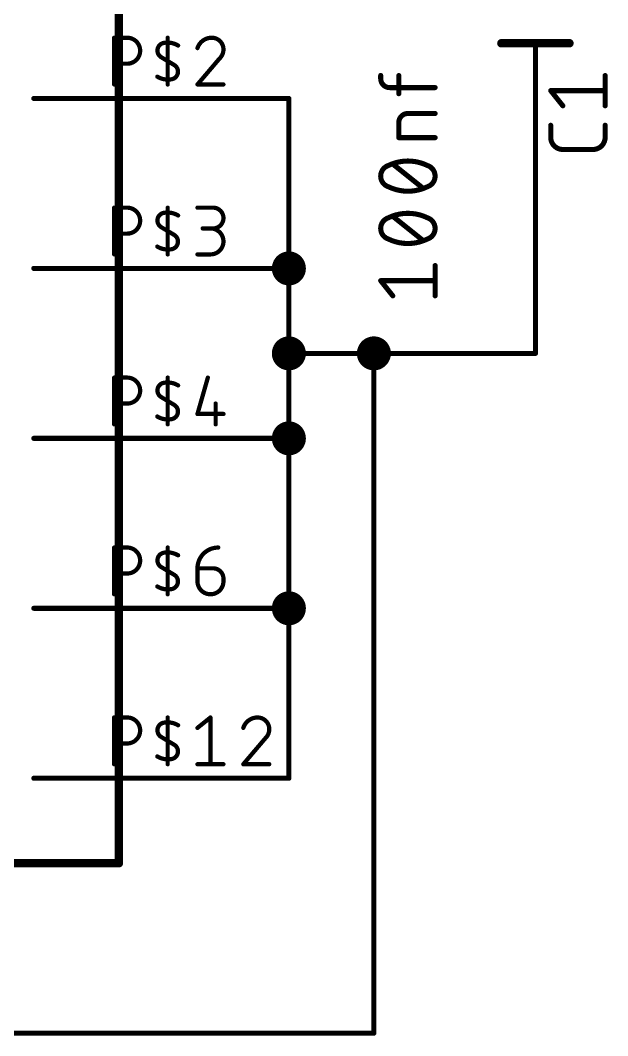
# Model space of a CAD drawing. Extents: x -114 to 51, y -5 to 50.
# Drawn here: x 30.08 to 47.63, y -5.16 to 25.2 of the extents above; entities that cross this region are included whole.
import ezdxf

# ---------------------------------------------------------------- set-up
doc = ezdxf.new("R2010")
doc.units = 0
for name, color, linetype in [('91', 122, 'CONTINUOUS'), ('94', 12, 'CONTINUOUS'), ('95', 251, 'CONTINUOUS'), ('96', 251, 'CONTINUOUS')]:
    doc.layers.add(name, color=color, linetype=linetype)

msp = doc.modelspace()

# ---------------------------------------------------------------- linework, layer by layer
at = {"layer": '91', "const_width": 0.1524}
for points in [[(35.56, 22.86), (38.1, 22.86)], [(38.1, 22.86), (38.1, 17.78)], [(45.466, 15.24), (45.466, 21.336)], [(35.56, 17.78), (38.1, 17.78)], [(38.1, 17.78), (38.1, 15.24)], [(38.1, 15.24), (38.1, 12.7)], [(38.1, 15.24), (40.64, 15.24)], [(40.64, 15.24), (45.466, 15.24)], [(40.64, 15.24), (40.64, -5.08)], [(35.56, 12.7), (38.1, 12.7)], [(38.1, 12.7), (38.1, 7.62)], [(35.56, 7.62), (38.1, 7.62)], [(38.1, 7.62), (38.1, 2.54)], [(38.1, 2.54), (35.56, 2.54)], [(-7.62, -5.08), (40.64, -5.08)]]:
    msp.add_lwpolyline(points, dxfattribs=at)
at = {"layer": '91'}
for points, const_width in [([(35.56, 22.8981, 1), (35.56, 22.8219)], 0.0762), ([(38.1381, 22.86, 1), (38.0619, 22.86)], 0.0762), ([(38.1, 22.8219, 1), (38.1, 22.8981)], 0.0762), ([(45.5041, 21.336, 1), (45.4279, 21.336)], 0.0762), ([(38.1, 17.526, 1), (38.1, 18.034, 1), (38.1, 17.526)], 0.508), ([(35.56, 17.8181, 1), (35.56, 17.7419)], 0.0762), ([(38.1381, 17.78, 1), (38.0619, 17.78)], 0.0762), ([(38.0619, 17.78, 1), (38.1381, 17.78)], 0.0762), ([(38.1, 17.7419, 1), (38.1, 17.8181)], 0.0762), ([(38.1, 14.986, 1), (38.1, 15.494, 1), (38.1, 14.986)], 0.508), ([(40.64, 14.986, 1), (40.64, 15.494, 1), (40.64, 14.986)], 0.508), ([(38.1381, 15.24, 1), (38.0619, 15.24)], 0.0762), ([(38.1, 15.2781, 1), (38.1, 15.2019)], 0.0762), ([(38.0619, 15.24, 1), (38.1381, 15.24)], 0.0762), ([(40.64, 15.2781, 1), (40.64, 15.2019)], 0.0762), ([(40.6781, 15.24, 1), (40.6019, 15.24)], 0.0762), ([(40.64, 15.2019, 1), (40.64, 15.2781)], 0.0762), ([(45.4279, 15.24, 1), (45.5041, 15.24)], 0.0762), ([(45.466, 15.2019, 1), (45.466, 15.2781)], 0.0762), ([(38.1, 12.446, 1), (38.1, 12.954, 1), (38.1, 12.446)], 0.508), ([(35.56, 12.7381, 1), (35.56, 12.6619)], 0.0762), ([(38.1381, 12.7, 1), (38.0619, 12.7)], 0.0762), ([(38.1, 12.6619, 1), (38.1, 12.7381)], 0.0762), ([(38.0619, 12.7, 1), (38.1381, 12.7)], 0.0762), ([(38.1, 7.366, 1), (38.1, 7.874, 1), (38.1, 7.366)], 0.508), ([(35.56, 7.6581, 1), (35.56, 7.5819)], 0.0762), ([(38.1381, 7.62, 1), (38.0619, 7.62)], 0.0762), ([(38.0619, 7.62, 1), (38.1381, 7.62)], 0.0762), ([(38.1, 7.5819, 1), (38.1, 7.6581)], 0.0762), ([(35.56, 2.5781, 1), (35.56, 2.5019)], 0.0762), ([(38.0619, 2.54, 1), (38.1381, 2.54)], 0.0762), ([(38.1, 2.5019, 1), (38.1, 2.5781)], 0.0762), ([(40.6019, -5.08, 1), (40.6781, -5.08)], 0.0762), ([(40.64, -5.1181, 1), (40.64, -5.0419)], 0.0762)]:
    msp.add_lwpolyline(points, format="xyb", dxfattribs=dict(at, const_width=const_width))
at = {"layer": '94'}
for points, const_width in [([(33.02, 35.56), (33.02, 0)], 0.254), ([(45.466, 24.511), (44.45, 24.511)], 0.254), ([(46.482, 24.511), (45.466, 24.511)], 0.254), ([(45.466, 24.511), (45.466, 23.876)], 0.1524), ([(45.466, 21.336), (45.466, 23.876)], 0.1524), ([(35.56, 22.86), (30.48, 22.86)], 0.1524), ([(35.56, 17.78), (30.48, 17.78)], 0.1524), ([(35.56, 12.7), (30.48, 12.7)], 0.1524), ([(35.56, 7.62), (30.48, 7.62)], 0.1524), ([(35.56, 2.54), (30.48, 2.54)], 0.1524), ([(33.02, 0), (0, 0)], 0.254)]:
    msp.add_lwpolyline(points, dxfattribs=dict(at, const_width=const_width))
for points, const_width in [([(44.45, 24.5745, 1), (44.45, 24.4475)], 0.127), ([(45.466, 24.5745, 1), (45.466, 24.4475)], 0.127), ([(45.5041, 24.511, 1), (45.4279, 24.511)], 0.0762), ([(45.466, 24.4475, 1), (45.466, 24.5745)], 0.127), ([(46.482, 24.4475, 1), (46.482, 24.5745)], 0.127), ([(45.5041, 23.876, 1), (45.4279, 23.876)], 0.0762), ([(45.4279, 23.876, 1), (45.5041, 23.876)], 0.0762), ([(30.48, 22.8981, 1), (30.48, 22.8219)], 0.0762), ([(35.56, 22.8219, 1), (35.56, 22.8981)], 0.0762), ([(45.4279, 21.336, 1), (45.5041, 21.336)], 0.0762), ([(30.48, 17.8181, 1), (30.48, 17.7419)], 0.0762), ([(35.56, 17.7419, 1), (35.56, 17.8181)], 0.0762), ([(30.48, 12.7381, 1), (30.48, 12.6619)], 0.0762), ([(35.56, 12.6619, 1), (35.56, 12.7381)], 0.0762), ([(30.48, 7.6581, 1), (30.48, 7.5819)], 0.0762), ([(35.56, 7.5819, 1), (35.56, 7.6581)], 0.0762), ([(30.48, 2.5781, 1), (30.48, 2.5019)], 0.0762), ([(35.56, 2.5019, 1), (35.56, 2.5781)], 0.0762), ([(32.9565, 0, 1), (33.0835, 0)], 0.127), ([(33.02, -0.0635, 1), (33.02, 0.0635)], 0.127)]:
    msp.add_lwpolyline(points, format="xyb", dxfattribs=dict(at, const_width=const_width))
at = {"layer": '95'}
for points, const_width in [([(32.9121, 24.6761, 1), (32.8485, 24.6761)], 0.0635), ([(32.8803, 24.7079, 1), (32.8803, 24.6444)], 0.0635), ([(33.2684, 23.9, 1), (33.2684, 24.6761)], 0.127), ([(33.2684, 24.7079, 1), (33.2684, 24.6444)], 0.0635), ([(33.2684, 24.6444, 1), (33.2684, 24.7079)], 0.0635), ([(34.7903, 24.4433, 0.1823), (34.3634, 24.5209)], 0.127), ([(34.5116, 24.6761, 1), (34.4481, 24.6761)], 0.0635), ([(35.7962, 24.6761, 0.3252), (35.3694, 24.3657)], 0.127), ([(36.1455, 24.3269, 0.4142), (35.7962, 24.6761)], 0.127), ([(35.7962, 24.7079, 1), (35.7962, 24.6444)], 0.0635), ([(35.7962, 24.6444, 1), (35.7962, 24.7078)], 0.0635), ([(34.3634, 24.5209, 0.6917), (34.2858, 24.094)], 0.127), ([(34.3577, 24.5521, 1), (34.3691, 24.4896)], 0.0635), ([(34.3691, 24.4896, 1), (34.3577, 24.5521)], 0.0635), ([(34.7739, 24.416, 1), (34.8066, 24.4705)], 0.0635), ([(35.3392, 24.3754, 1), (35.3996, 24.3559)], 0.0635), ([(36.0291, 24.0552, 0.2053), (36.1455, 24.3269)], 0.127), ([(36.1772, 24.3268, 1), (36.1137, 24.3269)], 0.0635), ([(36.1137, 24.3269, 1), (36.1772, 24.3269)], 0.0635), ([(34.3021, 24.1212, 1), (34.2695, 24.0668)], 0.0635), ([(34.2695, 24.0668, 1), (34.3021, 24.1212)], 0.0635), ([(34.4962, 24.0048, 1), (34.4635, 23.9504)], 0.0635), ([(34.4635, 23.9504, 1), (34.4962, 24.0048)], 0.0635), ([(36.0072, 24.0782, 1), (36.051, 24.0322)], 0.0635), ([(36.0533, 24.0346, 1), (36.0049, 24.0758)], 0.0635), ([(32.8803, 23.9317, 1), (32.8803, 23.8682)], 0.0635), ([(33.2684, 23.9317, 1), (33.2684, 23.8682)], 0.0635), ([(33.2684, 23.8682, 1), (33.2684, 23.9317)], 0.0635), ([(34.5962, 23.4343, 0.6917), (34.6739, 23.8612)], 0.127), ([(34.6902, 23.8884, 1), (34.6575, 23.834)], 0.0635), ([(34.6575, 23.834, 1), (34.6902, 23.8884)], 0.0635), ([(34.1857, 23.5392, 1), (34.1531, 23.4847)], 0.0635), ([(34.1694, 23.5119, 0.1823), (34.5962, 23.4343)], 0.127), ([(34.5905, 23.4656, 1), (34.602, 23.4031)], 0.0635), ([(34.602, 23.4031, 1), (34.5905, 23.4656)], 0.0635), ([(47.5869, 23.5458, 1), (47.5107, 23.5458)], 0.0762), ([(32.8485, 23.2791, 1), (32.9121, 23.2791)], 0.0635), ([(34.4481, 23.2791, 1), (34.5116, 23.2791)], 0.0635), ([(35.3694, 23.3108, 1), (35.3694, 23.2474)], 0.0635), ([(35.3452, 23.2997, 1), (35.3936, 23.2585)], 0.0635), ([(36.1455, 23.2474, 1), (36.1455, 23.3108)], 0.0635), ([(45.953, 23.118, 1), (45.8934, 23.0704)], 0.0762), ([(45.9232, 23.1323, 1), (45.9232, 23.0561)], 0.0762), ([(47.5488, 23.0561, 1), (47.5488, 23.1323)], 0.0762), ([(46.2547, 22.6189, 1), (46.3142, 22.6665)], 0.0762), ([(47.5107, 22.6427, 1), (47.5869, 22.6427)], 0.0762), ([(45.9613, 22.0586, 1), (45.8851, 22.0586)], 0.0762), ([(47.5869, 22.0586, 1), (47.5107, 22.0586)], 0.0762), ([(45.9232, 21.6974, 0.4142), (46.2844, 21.3361)], 0.1524), ([(45.9613, 21.6974, 1), (45.8851, 21.6974)], 0.0762), ([(45.8851, 21.6974, 1), (45.9613, 21.6974)], 0.0762), ([(47.1876, 21.3361, 0.4142), (47.5488, 21.6974)], 0.1524), ([(47.5869, 21.6974, 1), (47.5107, 21.6974)], 0.0762), ([(47.5107, 21.6974, 1), (47.5869, 21.6974)], 0.0762), ([(46.2844, 21.3742, 1), (46.2844, 21.298)], 0.0762), ([(46.2844, 21.298, 1), (46.2844, 21.3742)], 0.0762), ([(47.1876, 21.3742, 1), (47.1876, 21.298)], 0.0762), ([(47.1876, 21.298, 1), (47.1876, 21.3742)], 0.0762), ([(32.9121, 19.5961, 1), (32.8485, 19.5961)], 0.0635), ([(32.8803, 19.6278, 1), (32.8803, 19.5644)], 0.0635), ([(33.2684, 18.82, 1), (33.2684, 19.5961)], 0.127), ([(33.2684, 19.6278, 1), (33.2684, 19.5644)], 0.0635), ([(33.2684, 19.5644, 1), (33.2684, 19.6278)], 0.0635), ([(34.3634, 19.4409, 0.6917), (34.2858, 19.014)], 0.127), ([(34.7903, 19.3633, 0.1823), (34.3634, 19.4409)], 0.127), ([(34.3577, 19.4721, 1), (34.3691, 19.4096)], 0.0635), ([(34.3691, 19.4096, 1), (34.3577, 19.4721)], 0.0635), ([(34.5116, 19.5961, 1), (34.4481, 19.5961)], 0.0635), ([(35.3694, 19.6278, 1), (35.3694, 19.5644)], 0.0635), ([(35.835, 18.9752, 1), (35.835, 19.5961)], 0.127), ([(35.835, 19.6278, 1), (35.835, 19.5644)], 0.0635), ([(35.835, 19.5644, 1), (35.835, 19.6278)], 0.0635), ([(34.7739, 19.336, 1), (34.8066, 19.3905)], 0.0635), ([(32.8803, 18.8517, 1), (32.8803, 18.7882)], 0.0635), ([(33.2684, 18.8517, 1), (33.2684, 18.7882)], 0.0635), ([(33.2684, 18.7882, 1), (33.2684, 18.8517)], 0.0635), ([(34.3021, 19.0412, 1), (34.2695, 18.9868)], 0.0635), ([(34.2695, 18.9868, 1), (34.3021, 19.0412)], 0.0635), ([(34.4962, 18.9248, 1), (34.4635, 18.8704)], 0.0635), ([(34.4635, 18.8704, 1), (34.4962, 18.9248)], 0.0635), ([(34.5962, 18.3543, 0.6917), (34.6739, 18.7812)], 0.127), ([(34.6902, 18.8084, 1), (34.6575, 18.754)], 0.0635), ([(34.6575, 18.754, 1), (34.6902, 18.8084)], 0.0635), ([(35.5246, 19.007, 1), (35.5246, 18.9435)], 0.0635), ([(35.7574, 19.007, 1), (35.7574, 18.9435)], 0.0635), ([(35.7574, 18.1991, 1), (35.7574, 18.9752)], 0.127), ([(35.835, 19.007, 1), (35.835, 18.9435)], 0.0635), ([(35.835, 18.9435, 1), (35.835, 19.007)], 0.0635), ([(32.8485, 18.1991, 1), (32.9121, 18.1991)], 0.0635), ([(34.1857, 18.4592, 1), (34.1531, 18.4047)], 0.0635), ([(34.1694, 18.4319, 0.1823), (34.5962, 18.3543)], 0.127), ([(34.4481, 18.1991, 1), (34.5116, 18.1991)], 0.0635), ([(34.5905, 18.3856, 1), (34.602, 18.3231)], 0.0635), ([(34.602, 18.3231, 1), (34.5905, 18.3856)], 0.0635), ([(35.3694, 18.2309, 1), (35.3694, 18.1674)], 0.0635), ([(35.7574, 18.2309, 1), (35.7574, 18.1674)], 0.0635), ([(35.7574, 18.1674, 1), (35.7574, 18.2309)], 0.0635), ([(32.9121, 14.5161, 1), (32.8485, 14.5161)], 0.0635), ([(32.8803, 14.5479, 1), (32.8803, 14.4844)], 0.0635), ([(33.2684, 13.74, 1), (33.2684, 14.5161)], 0.127), ([(33.2684, 14.5479, 1), (33.2684, 14.4844)], 0.0635), ([(33.2684, 14.4844, 1), (33.2684, 14.5479)], 0.0635), ([(34.5116, 14.5161, 1), (34.4481, 14.5161)], 0.0635), ([(35.7103, 14.5074, 1), (35.6493, 14.5248)], 0.0635), ([(34.3634, 14.3609, 0.6917), (34.2858, 13.934)], 0.127), ([(34.7903, 14.2833, 0.1823), (34.3634, 14.3609)], 0.127), ([(34.3577, 14.3921, 1), (34.3691, 14.3296)], 0.0635), ([(34.3691, 14.3296, 1), (34.3577, 14.3921)], 0.0635), ([(34.7739, 14.256, 1), (34.8066, 14.3105)], 0.0635), ([(34.3021, 13.9612, 1), (34.2695, 13.9068)], 0.0635), ([(34.2695, 13.9068, 1), (34.3021, 13.9612)], 0.0635), ([(32.8803, 13.7717, 1), (32.8803, 13.7082)], 0.0635), ([(33.2684, 13.7717, 1), (33.2684, 13.7082)], 0.0635), ([(33.2684, 13.7082, 1), (33.2684, 13.7717)], 0.0635), ([(34.4962, 13.8448, 1), (34.4635, 13.7904)], 0.0635), ([(34.4635, 13.7904, 1), (34.4962, 13.8448)], 0.0635), ([(34.5962, 13.2743, 0.6917), (34.6739, 13.7012)], 0.127), ([(34.6902, 13.7284, 1), (34.6575, 13.674)], 0.0635), ([(34.6575, 13.674, 1), (34.6902, 13.7284)], 0.0635), ([(35.9444, 13.74, 1), (35.8809, 13.74)], 0.0635), ([(34.1857, 13.3792, 1), (34.1531, 13.3247)], 0.0635), ([(34.1694, 13.3519, 0.1823), (34.5962, 13.2743)], 0.127), ([(35.3388, 13.4383, 1), (35.3999, 13.4208)], 0.0635), ([(35.3694, 13.4613, 1), (35.3694, 13.3978)], 0.0635), ([(36.1455, 13.3978, 1), (36.1455, 13.4613)], 0.0635), ([(32.8485, 13.1191, 1), (32.9121, 13.1191)], 0.0635), ([(34.4481, 13.1191, 1), (34.5116, 13.1191)], 0.0635), ([(34.5905, 13.3056, 1), (34.602, 13.2431)], 0.0635), ([(34.602, 13.2431, 1), (34.5905, 13.3056)], 0.0635), ([(35.8809, 13.1191, 1), (35.9444, 13.1191)], 0.0635), ([(32.9121, 9.4361, 1), (32.8485, 9.4361)], 0.0635), ([(32.8803, 9.4679, 1), (32.8803, 9.4043)], 0.0635), ([(33.2684, 9.4679, 1), (33.2684, 9.4043)], 0.0635), ([(33.2684, 8.66, 1), (33.2684, 9.4361)], 0.127), ([(33.2684, 9.4043, 1), (33.2684, 9.4679)], 0.0635), ([(34.5116, 9.4361, 1), (34.4481, 9.4361)], 0.0635), ([(35.9903, 9.4361, 0.4142), (35.3694, 8.8152)], 0.127), ([(35.9903, 9.4044, 1), (35.9903, 9.4678)], 0.0635), ([(34.3634, 9.2809, 0.6917), (34.2858, 8.854)], 0.127), ([(34.7903, 9.2033, 0.1823), (34.3634, 9.2809)], 0.127), ([(34.3577, 9.3121, 1), (34.3691, 9.2496)], 0.0635), ([(34.3691, 9.2496, 1), (34.3577, 9.3121)], 0.0635), ([(34.7739, 9.176, 1), (34.8066, 9.2305)], 0.0635), ([(34.3021, 8.8812, 1), (34.2695, 8.8268)], 0.0635), ([(34.2695, 8.8268, 1), (34.3021, 8.8812)], 0.0635), ([(35.4011, 8.8152, 1), (35.3376, 8.8152)], 0.0635), ([(35.3376, 8.8152, 1), (35.4011, 8.8152)], 0.0635), ([(35.3694, 8.847, 1), (35.3694, 8.7835)], 0.0635), ([(36.1455, 8.5048, 0.4142), (35.835, 8.8152)], 0.127), ([(35.835, 8.847, 1), (35.835, 8.7835)], 0.0635), ([(35.835, 8.7835, 1), (35.835, 8.847)], 0.0635), ([(32.8803, 8.6917, 1), (32.8803, 8.6282)], 0.0635), ([(33.2684, 8.6917, 1), (33.2684, 8.6282)], 0.0635), ([(33.2684, 8.6282, 1), (33.2684, 8.6917)], 0.0635), ([(34.4962, 8.7648, 1), (34.4635, 8.7104)], 0.0635), ([(34.4635, 8.7104, 1), (34.4962, 8.7648)], 0.0635), ([(34.5962, 8.1943, 0.6917), (34.6739, 8.6212)], 0.127), ([(34.6902, 8.6484, 1), (34.6575, 8.594)], 0.0635), ([(34.6575, 8.594, 1), (34.6902, 8.6484)], 0.0635), ([(36.1772, 8.5048, 1), (36.1137, 8.5048)], 0.0635), ([(36.1137, 8.5048, 1), (36.1772, 8.5048)], 0.0635), ([(34.1857, 8.2992, 1), (34.1531, 8.2447)], 0.0635), ([(34.1694, 8.2719, 0.1823), (34.5962, 8.1943)], 0.127), ([(34.5905, 8.2256, 1), (34.602, 8.1631)], 0.0635), ([(34.602, 8.1631, 1), (34.5905, 8.2256)], 0.0635), ([(35.4011, 8.4272, 1), (35.3376, 8.4272)], 0.0635), ([(35.3376, 8.4272, 1), (35.4011, 8.4272)], 0.0635), ([(35.3694, 8.4272, 1), (36.1455, 8.4272)], 0.127), ([(36.1772, 8.4272, 1), (36.1137, 8.4272)], 0.0635), ([(36.1137, 8.4272, 1), (36.1772, 8.4272)], 0.0635), ([(32.8485, 8.0391, 1), (32.9121, 8.0391)], 0.0635), ([(34.4481, 8.0391, 1), (34.5116, 8.0391)], 0.0635), ([(32.9121, 4.3561, 1), (32.8485, 4.3561)], 0.0635), ([(32.8803, 4.3879, 1), (32.8803, 4.3244)], 0.0635), ([(33.2684, 3.58, 1), (33.2684, 4.3561)], 0.127), ([(33.2684, 4.3879, 1), (33.2684, 4.3244)], 0.0635), ([(33.2684, 4.3244, 1), (33.2684, 4.3879)], 0.0635), ([(34.3634, 4.2009, 0.6917), (34.2858, 3.774)], 0.127), ([(34.7903, 4.1233, 0.1823), (34.3634, 4.2009)], 0.127), ([(34.3577, 4.2321, 1), (34.3691, 4.1696)], 0.0635), ([(34.3691, 4.1696, 1), (34.3577, 4.2321)], 0.0635), ([(34.5116, 4.3561, 1), (34.4481, 4.3561)], 0.0635), ([(35.7892, 4.3561, 1), (35.7257, 4.3561)], 0.0635), ([(35.7773, 4.3313, 1), (35.7376, 4.3809)], 0.0635), ([(37.1651, 4.3561, 0.3252), (36.7382, 4.0457)], 0.127), ([(37.5143, 4.0069, 0.4142), (37.1651, 4.3561)], 0.127), ([(37.1651, 4.3879, 1), (37.1651, 4.3244)], 0.0635), ([(37.1651, 4.3244, 1), (37.1651, 4.3878)], 0.0635), ([(34.7739, 4.096, 1), (34.8066, 4.1505)], 0.0635), ([(35.3495, 4.0704, 1), (35.3892, 4.0209)], 0.0635), ([(36.708, 4.0554, 1), (36.7684, 4.0359)], 0.0635), ([(37.3979, 3.7352, 0.2053), (37.5143, 4.0069)], 0.127), ([(37.5461, 4.0068, 1), (37.4826, 4.0069)], 0.0635), ([(37.4826, 4.0069, 1), (37.5461, 4.0069)], 0.0635), ([(32.8803, 3.6117, 1), (32.8803, 3.5482)], 0.0635), ([(33.2684, 3.6117, 1), (33.2684, 3.5482)], 0.0635), ([(33.2684, 3.5482, 1), (33.2684, 3.6117)], 0.0635), ([(34.3021, 3.8012, 1), (34.2695, 3.7468)], 0.0635), ([(34.2695, 3.7468, 1), (34.3021, 3.8012)], 0.0635), ([(34.4962, 3.6848, 1), (34.4635, 3.6304)], 0.0635), ([(34.4635, 3.6304, 1), (34.4962, 3.6848)], 0.0635), ([(37.376, 3.7582, 1), (37.4198, 3.7122)], 0.0635), ([(37.4221, 3.7146, 1), (37.3737, 3.7558)], 0.0635), ([(34.5962, 3.1143, 0.6917), (34.6739, 3.5412)], 0.127), ([(34.6902, 3.5684, 1), (34.6575, 3.514)], 0.0635), ([(34.6575, 3.514, 1), (34.6902, 3.5684)], 0.0635), ([(34.1857, 3.2192, 1), (34.1531, 3.1647)], 0.0635), ([(34.1694, 3.1919, 0.1823), (34.5962, 3.1143)], 0.127), ([(34.5905, 3.1456, 1), (34.602, 3.0831)], 0.0635), ([(34.602, 3.0831, 1), (34.5905, 3.1456)], 0.0635), ([(32.8485, 2.9591, 1), (32.9121, 2.9591)], 0.0635), ([(34.4481, 2.9591, 1), (34.5116, 2.9591)], 0.0635), ([(35.3694, 2.9909, 1), (35.3694, 2.9274)], 0.0635), ([(35.7257, 2.9591, 1), (35.7892, 2.9591)], 0.0635), ([(36.1455, 2.9274, 1), (36.1455, 2.9909)], 0.0635), ([(36.7382, 2.9909, 1), (36.7382, 2.9274)], 0.0635), ([(36.714, 2.9797, 1), (36.7624, 2.9385)], 0.0635), ([(37.5143, 2.9274, 1), (37.5143, 2.9909)], 0.0635)]:
    msp.add_lwpolyline(points, format="xyb", dxfattribs=dict(at, const_width=const_width))
for points, const_width in [([(32.8803, 23.2791), (32.8803, 24.6761)], 0.127), ([(32.8803, 24.6761), (33.2684, 24.6761)], 0.127), ([(34.4798, 23.2791), (34.4798, 24.6761)], 0.127), ([(34.4798, 23.9776), (34.2858, 24.094)], 0.127), ([(34.4798, 23.9776), (34.6739, 23.8612)], 0.127), ([(36.0291, 24.0552), (35.3694, 23.2791)], 0.127), ([(33.2684, 23.9), (32.8803, 23.9)], 0.127), ([(47.5488, 22.6427), (47.5488, 23.5458)], 0.1524), ([(35.3694, 23.2791), (36.1455, 23.2791)], 0.127), ([(46.2844, 22.6427), (45.9232, 23.0942)], 0.1524), ([(45.9232, 23.0942), (47.5488, 23.0942)], 0.1524), ([(45.9232, 21.6974), (45.9232, 22.0586)], 0.1524), ([(47.5488, 22.0586), (47.5488, 21.6974)], 0.1524), ([(47.1876, 21.3361), (46.2844, 21.3361)], 0.1524), ([(32.8803, 18.1991), (32.8803, 19.5961)], 0.127), ([(32.8803, 19.5961), (33.2684, 19.5961)], 0.127), ([(34.4798, 18.1991), (34.4798, 19.5961)], 0.127), ([(35.3694, 19.5961), (35.835, 19.5961)], 0.127), ([(33.2684, 18.82), (32.8803, 18.82)], 0.127), ([(34.4798, 18.8976), (34.2858, 19.014)], 0.127), ([(34.4798, 18.8976), (34.6739, 18.7812)], 0.127), ([(35.835, 18.9752), (35.5246, 18.9752)], 0.127), ([(35.3694, 18.1991), (35.7574, 18.1991)], 0.127), ([(32.8803, 13.1191), (32.8803, 14.5161)], 0.127), ([(32.8803, 14.5161), (33.2684, 14.5161)], 0.127), ([(34.4798, 13.1191), (34.4798, 14.5161)], 0.127), ([(35.6798, 14.5161), (35.3694, 13.4295)], 0.127), ([(34.4798, 13.8176), (34.2858, 13.934)], 0.127), ([(33.2684, 13.74), (32.8803, 13.74)], 0.127), ([(34.4798, 13.8176), (34.6739, 13.7012)], 0.127), ([(35.9126, 13.74), (35.9126, 13.1191)], 0.127), ([(35.3694, 13.4295), (36.1455, 13.4295)], 0.127), ([(32.8803, 8.0391), (32.8803, 9.4361)], 0.127), ([(32.8803, 9.4361), (33.2684, 9.4361)], 0.127), ([(34.4798, 8.0391), (34.4798, 9.4361)], 0.127), ([(34.4798, 8.7376), (34.2858, 8.854)], 0.127), ([(35.3694, 8.8152), (35.835, 8.8152)], 0.127), ([(35.3694, 8.4272), (35.3694, 8.8152)], 0.127), ([(33.2684, 8.66), (32.8803, 8.66)], 0.127), ([(34.4798, 8.7376), (34.6739, 8.6212)], 0.127), ([(36.1455, 8.5048), (36.1455, 8.4272)], 0.127), ([(32.8803, 2.9591), (32.8803, 4.3561)], 0.127), ([(32.8803, 4.3561), (33.2684, 4.3561)], 0.127), ([(34.4798, 2.9591), (34.4798, 4.3561)], 0.127), ([(35.3694, 4.0457), (35.7574, 4.3561)], 0.127), ([(35.7574, 4.3561), (35.7574, 2.9591)], 0.127), ([(33.2684, 3.58), (32.8803, 3.58)], 0.127), ([(34.4798, 3.6576), (34.2858, 3.774)], 0.127), ([(34.4798, 3.6576), (34.6739, 3.5412)], 0.127), ([(37.3979, 3.7352), (36.7382, 2.9591)], 0.127), ([(35.3694, 2.9591), (36.1455, 2.9591)], 0.127), ([(36.7382, 2.9591), (37.5143, 2.9591)], 0.127)]:
    msp.add_lwpolyline(points, dxfattribs=dict(at, const_width=const_width))
at = {"layer": '96', "const_width": 0.1524}
for points in [[(40.8432, 23.4555), (40.8432, 23.5458)], [(41.3851, 23.0039), (41.3851, 23.5458)], [(42.4688, 23.1846), (41.1141, 23.1846)], [(41.656, 22.4115), (42.4688, 22.4115)], [(41.3851, 21.689), (41.3851, 22.1405)], [(42.4688, 21.689), (41.3851, 21.689)], [(42.1076, 20.178), (41.2044, 20.9004)], [(42.1076, 18.6148), (41.2044, 19.3373)], [(42.4688, 16.9614), (42.4688, 17.8645)], [(41.2044, 16.9614), (40.8432, 17.413)], [(40.8432, 17.413), (42.4688, 17.413)]]:
    msp.add_lwpolyline(points, dxfattribs=at)
at = {"layer": '96'}
for points, const_width in [([(40.8813, 23.5458, 1), (40.8051, 23.5458)], 0.0762), ([(40.8432, 23.4555, 0.4142), (41.1141, 23.1846)], 0.1524), ([(40.8813, 23.4555, 1), (40.8051, 23.4555)], 0.0762), ([(40.8051, 23.4555, 1), (40.8813, 23.4555)], 0.0762), ([(41.4232, 23.5458, 1), (41.347, 23.5458)], 0.0762), ([(41.1141, 23.2227, 1), (41.1141, 23.1465)], 0.0762), ([(41.1141, 23.1465, 1), (41.1141, 23.2227)], 0.0762), ([(42.4688, 23.1465, 1), (42.4688, 23.2227)], 0.0762), ([(41.347, 23.0039, 1), (41.4232, 23.0039)], 0.0762), ([(41.656, 22.4115, 0.4142), (41.3851, 22.1405)], 0.1524), ([(41.656, 22.4496, 1), (41.656, 22.3734)], 0.0762), ([(41.656, 22.3734, 1), (41.656, 22.4496)], 0.0762), ([(42.4688, 22.3734, 1), (42.4688, 22.4496)], 0.0762), ([(41.4232, 22.1405, 1), (41.347, 22.1405)], 0.0762), ([(41.347, 22.1405, 1), (41.4232, 22.1405)], 0.0762), ([(41.3851, 21.7271, 1), (41.3851, 21.6509)], 0.0762), ([(41.347, 21.689, 1), (41.4232, 21.689)], 0.0762), ([(42.4688, 21.6509, 1), (42.4688, 21.7271)], 0.0762), ([(41.656, 20.9908, 0.1139), (41.069, 20.8553)], 0.1524), ([(41.2282, 20.9302, 1), (41.1806, 20.8707)], 0.0762), ([(42.243, 20.8553, 0.1139), (41.656, 20.9908)], 0.1524), ([(41.656, 21.0289, 1), (41.656, 20.9527)], 0.0762), ([(41.656, 20.9527, 1), (41.656, 21.0288)], 0.0762), ([(41.069, 20.8553, 0.3205), (40.8432, 20.5392)], 0.1524), ([(41.0523, 20.8895, 1), (41.0857, 20.821)], 0.0762), ([(41.0813, 20.8192, 1), (41.0566, 20.8913)], 0.0762), ([(42.4688, 20.5392, 0.3205), (42.243, 20.8553)], 0.1524), ([(42.2554, 20.8913, 1), (42.2307, 20.8192)], 0.0762), ([(42.2263, 20.821, 1), (42.2597, 20.8895)], 0.0762), ([(40.8432, 20.5392, 0.3205), (41.069, 20.2231)], 0.1524), ([(40.8813, 20.5392, 1), (40.8051, 20.5392)], 0.0762), ([(40.8051, 20.5392, 1), (40.8813, 20.5392)], 0.0762), ([(42.243, 20.2231, 0.3205), (42.4688, 20.5392)], 0.1524), ([(42.5069, 20.5392, 1), (42.4307, 20.5392)], 0.0762), ([(42.4307, 20.5392, 1), (42.5069, 20.5392)], 0.0762), ([(41.0857, 20.2574, 1), (41.0523, 20.1889)], 0.0762), ([(41.069, 20.2231, 0.1139), (41.656, 20.0876)], 0.1524), ([(41.0566, 20.1871, 1), (41.0813, 20.2591)], 0.0762), ([(41.656, 20.0876, 0.1139), (42.243, 20.2231)], 0.1524), ([(41.656, 20.1257, 1), (41.656, 20.0495)], 0.0762), ([(41.656, 20.0495, 1), (41.656, 20.1257)], 0.0762), ([(42.0838, 20.1482, 1), (42.1314, 20.2077)], 0.0762), ([(42.2307, 20.2591, 1), (42.2554, 20.1871)], 0.0762), ([(42.2597, 20.1889, 1), (42.2263, 20.2574)], 0.0762), ([(41.656, 19.4276, 0.1139), (41.069, 19.2922)], 0.1524), ([(42.243, 19.2922, 0.1139), (41.656, 19.4276)], 0.1524), ([(41.656, 19.4657, 1), (41.656, 19.3895)], 0.0762), ([(41.656, 19.3895, 1), (41.656, 19.4657)], 0.0762), ([(41.069, 19.2922, 0.3205), (40.8432, 18.9761)], 0.1524), ([(41.0523, 19.3264, 1), (41.0857, 19.2579)], 0.0762), ([(41.0813, 19.2561, 1), (41.0566, 19.3282)], 0.0762), ([(41.2282, 19.3671, 1), (41.1806, 19.3076)], 0.0762), ([(42.4688, 18.9761, 0.3205), (42.243, 19.2922)], 0.1524), ([(42.2554, 19.3282, 1), (42.2307, 19.2561)], 0.0762), ([(42.2263, 19.2579, 1), (42.2597, 19.3264)], 0.0762), ([(40.8432, 18.9761, 0.3205), (41.069, 18.66)], 0.1524), ([(40.8813, 18.9761, 1), (40.8051, 18.9761)], 0.0762), ([(40.8051, 18.9761, 1), (40.8813, 18.9761)], 0.0762), ([(42.243, 18.66, 0.3205), (42.4688, 18.9761)], 0.1524), ([(42.5069, 18.9761, 1), (42.4307, 18.9761)], 0.0762), ([(42.4307, 18.9761, 1), (42.5069, 18.9761)], 0.0762), ([(41.069, 18.66, 0.1139), (41.656, 18.5245)], 0.1524), ([(41.0857, 18.6942, 1), (41.0523, 18.6257)], 0.0762), ([(41.0566, 18.6239, 1), (41.0813, 18.696)], 0.0762), ([(41.656, 18.5245, 0.1139), (42.243, 18.66)], 0.1524), ([(41.656, 18.5626, 1), (41.656, 18.4864)], 0.0762), ([(41.656, 18.4864, 1), (41.656, 18.5626)], 0.0762), ([(42.0838, 18.5851, 1), (42.1314, 18.6446)], 0.0762), ([(42.2307, 18.696, 1), (42.2554, 18.6239)], 0.0762), ([(42.2597, 18.6257, 1), (42.2263, 18.6942)], 0.0762), ([(42.5069, 17.8645, 1), (42.4307, 17.8645)], 0.0762), ([(40.873, 17.4368, 1), (40.8134, 17.3891)], 0.0762), ([(40.8432, 17.4511, 1), (40.8432, 17.3749)], 0.0762), ([(42.4688, 17.3749, 1), (42.4688, 17.4511)], 0.0762), ([(41.1747, 16.9376, 1), (41.2342, 16.9852)], 0.0762), ([(42.4307, 16.9614, 1), (42.5069, 16.9614)], 0.0762)]:
    msp.add_lwpolyline(points, format="xyb", dxfattribs=dict(at, const_width=const_width))

doc.saveas('drawing.dxf')
